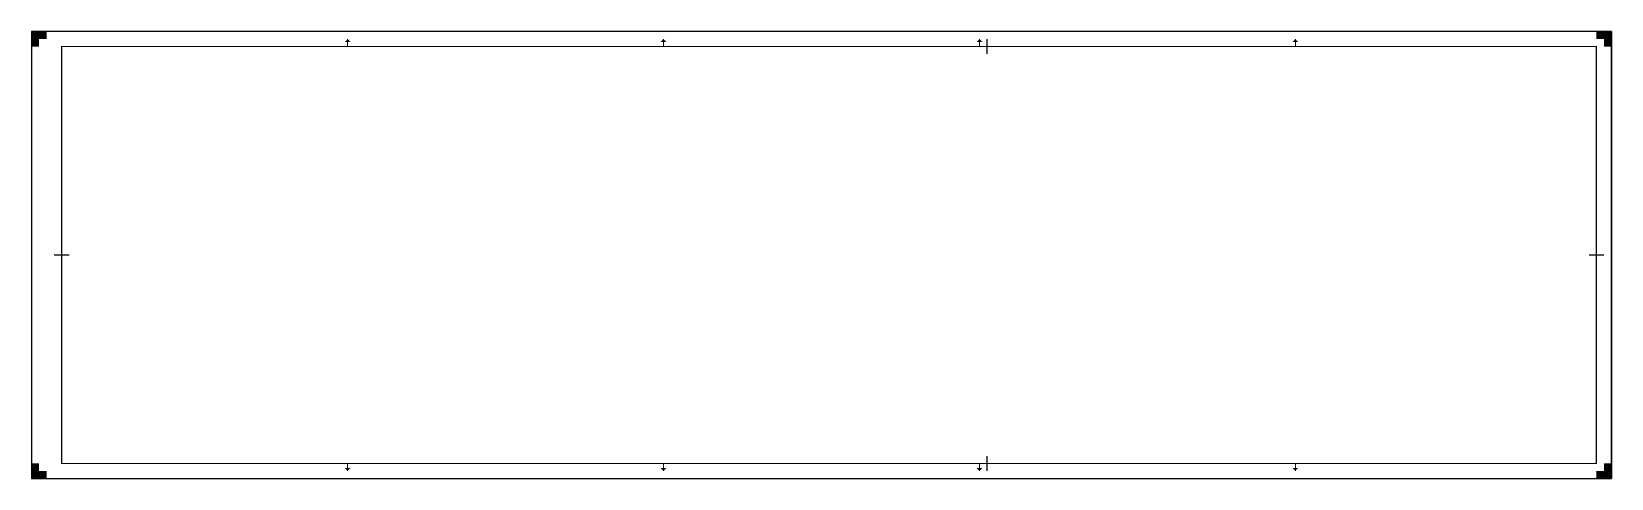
# Model space of a CAD drawing. Extents: x 0 to 1050, y 0 to 297.
import ezdxf

# ---------------------------------------------------------------- set-up
doc = ezdxf.new("R2010")
doc.units = 0
doc.header["$LTSCALE"] = 0.2
for name, color, linetype, lineweight in [('X-XX-AL-TEKENBLAD_KADER-G', 7, 'Continuous', 25), ('X-XX-AL-TEKENBLAD_KADER_AFSNIJMARKERING-G', 7, 'Continuous', 25), ('X-XX-AL-TEKENBLAD_KADER_CENTERMARKERING-G', 7, 'Continuous', 25), ('X-XX-AL-TEKENBLAD_KADER_VOUWMERK-G', 7, 'Continuous', 18)]:
    doc.layers.add(name, color=color, linetype=linetype, lineweight=lineweight)

msp = doc.modelspace()

# ---------------------------------------------------------------- hatches: boundary and pattern name
at = {"layer": 'X-XX-AL-TEKENBLAD_KADER_AFSNIJMARKERING-G'}
for points in [[(10, 297), (0, 297), (0, 287), (5, 287), (5, 292), (10, 292)], [(1050, 287), (1050, 297), (1040, 297), (1040, 292), (1045, 292), (1045, 287)], [(0, 10), (0, 0), (10, 0), (10, 5), (5, 5), (5, 10)], [(1040, 0), (1050, 0), (1050, 10), (1045, 10), (1045, 5), (1040, 5)]]:
    msp.add_hatch(color=256, dxfattribs=at).paths.add_polyline_path(points)
at = {"layer": 'X-XX-AL-TEKENBLAD_KADER_VOUWMERK-G'}
for points in [[(212, 290), (210, 292), (208, 290)], [(422, 290), (420, 292), (418, 290)], [(632, 290), (630, 292), (628, 290)], [(842, 290), (840, 292), (838, 290)], [(208, 7), (210, 5), (212, 7)], [(418, 7), (420, 5), (422, 7)], [(628, 7), (630, 5), (632, 7)], [(838, 7), (840, 5), (842, 7)]]:
    msp.add_hatch(color=256, dxfattribs=at).paths.add_polyline_path(points)

# ---------------------------------------------------------------- linework, layer by layer
at = {"flags": 128}
msp.add_lwpolyline([(0, 0), (1050, 0), (1050, 297), (0, 297)], close=True, dxfattribs=at)
at = {"layer": 'X-XX-AL-TEKENBLAD_KADER-G'}
for p, q in [((1050, 297), (0, 297)), ((0, 297), (0, 0)), ((1050, 297), (1050, 0)), ((0, 0), (1050, 0))]:
    msp.add_line(p, q, dxfattribs=at)
at = {"layer": 'X-XX-AL-TEKENBLAD_KADER-G', "const_width": 0.7, "flags": 128}
msp.add_lwpolyline([(20, 10), (1040, 10), (1040, 287), (20, 287)], close=True, dxfattribs=at)
at = {"layer": 'X-XX-AL-TEKENBLAD_KADER_CENTERMARKERING-G', "const_width": 0.7, "flags": 128}
for points in [[(635, 292), (635, 282)], [(15, 148.5), (25, 148.5)], [(1045, 148.5), (1035, 148.5)], [(635, 5), (635, 15)]]:
    msp.add_lwpolyline(points, dxfattribs=at)
at = {"layer": 'X-XX-AL-TEKENBLAD_KADER_VOUWMERK-G'}
for p, q in [((210, 287), (210, 292)), ((420, 287), (420, 292)), ((630, 287), (630, 292)), ((840, 287), (840, 292)), ((210, 5), (210, 10)), ((420, 5), (420, 10)), ((630, 5), (630, 10)), ((840, 5), (840, 10))]:
    msp.add_line(p, q, dxfattribs=at)

doc.saveas('drawing.dxf')
